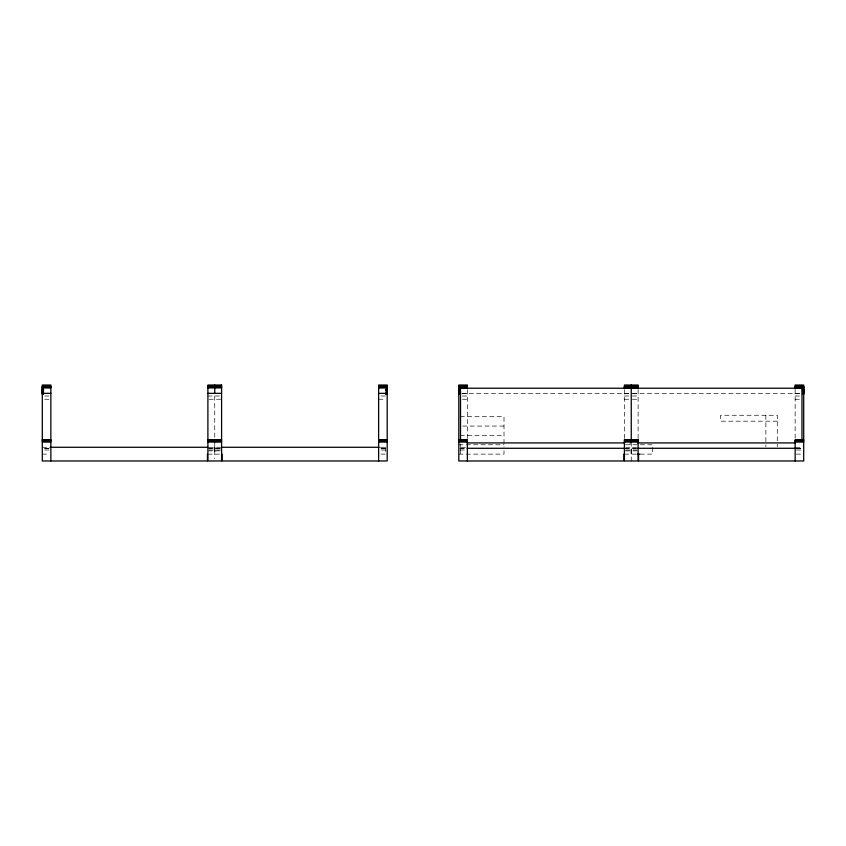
<?xml version="1.0" encoding="UTF-8"?>
<svg xmlns="http://www.w3.org/2000/svg" width="846" height="846" viewBox="0 0 846 846"><rect width="100%" height="100%" fill="white"/><g stroke="black" fill="none" stroke-linecap="round" stroke-linejoin="round"><path stroke-width="0.63" stroke-dasharray="4.23 3.17" d="M462.424 393.348L467.373 393.348M624.411 393.348L628.969 393.348M632.396 393.348L638.106 393.348M795.145 393.348L800.083 393.348M461.831 393.591L628.631 393.591M632.565 393.591L801.987 393.591M44.743 396.002L49.639 396.002M207.894 396.002L220.446 396.002M381.081 396.002L385.966 396.002M462.476 396.002L467.373 396.002M624.411 396.002L628.969 396.002M632.396 396.002L638.106 396.002M795.145 396.002L802.473 396.002M44.743 399.249L49.639 399.249M209.036 399.249L221.589 399.249M378.627 399.249L385.966 399.249M462.476 399.249L467.373 399.249M624.411 399.249L628.969 399.249M632.396 399.249L638.106 399.249M795.145 399.249L802.473 399.249M460.097 416.697L504.005 416.697L504.005 447.196M777.284 421.192L720.676 421.192L720.676 415.259L777.284 415.259L777.284 446.751M462.688 426.056L504.005 426.056M460.097 435.415L504.005 435.415M458.807 444.774L504.005 444.774M625.554 444.763L652.478 444.774L652.478 454.133L639.724 454.133M42.3 447.28L50.348 447.28M209.142 447.28L221.589 447.28M380.457 447.28L387.193 447.28M465.543 447.28L460.298 447.28L460.298 454.133M625.776 447.28L631.031 447.28L631.031 454.133M636.731 447.28L631.486 447.28L631.486 454.133M795.652 447.28L802.22 447.28M44.679 448.285L49.618 448.285M207.894 448.285L220.446 448.285M381.102 448.285L386.051 448.285M459.949 448.285L465.776 448.285M624.411 448.285L636.964 448.285M796.382 448.285L801.987 448.285M44.679 448.539L49.618 448.539M209.036 448.539L220.446 448.539M381.102 448.539L386.051 448.539M459.949 448.539L464.898 448.539M625.554 448.539L636.964 448.539M796.382 448.539L802.558 448.539M44.743 450.009L50.855 450.009M209.036 450.009L220.446 450.009M381.081 450.009L385.966 450.009M460.034 450.009L464.919 450.009M625.554 450.009L636.964 450.009M796.361 450.009L803.7 450.009M207.894 450.886L221.589 450.886M625.554 450.886L638.106 450.886M42.3 454.133L49.681 454.133M207.894 454.133L221.589 454.133M380.986 454.133L385.966 454.133M458.807 454.133L504.005 454.133L504.005 449.448M624.411 454.133L637.165 454.133M796.319 454.133L802.22 454.133M795.145 389.541L795.145 438.45M765.863 415.259L765.863 446.751M638.106 389.847L638.106 438.45M631.253 442.067L631.253 460.975M630.111 441.686L630.111 444.774M624.411 389.847L624.411 438.45M467.373 389.847L467.373 438.45M460.52 444.002L460.52 448.285M385.702 447.28L385.702 454.133M214.969 447.28L214.969 454.133M214.747 396.002L214.747 437.974M214.747 443.177L214.747 458.691M214.514 447.28L214.514 454.133"/><path stroke-width="1.27" d="M50.855 393.348L42.3 393.348L42.3 389.223L42.3 394.321L43.442 394.321L43.442 389.223L42.3 389.223L42.3 387.521L50.855 387.627M458.807 393.348L458.807 387.521L467.373 387.627M459.949 394.321L459.949 389.223L458.818 389.223L458.807 394.321L459.949 394.321L459.949 393.348M387.193 393.348L387.182 389.223L386.051 389.223L386.051 394.321L387.193 394.321L387.193 387.521L378.627 387.627M802.558 394.321L802.558 393.348L803.7 393.348L803.7 389.223L802.558 389.223L802.558 394.321L803.7 394.321L803.7 387.521L795.145 387.627M387.161 390.196L386.051 390.196L386.051 389.223M803.668 390.196L802.558 390.196L802.558 389.223M42.3 386.241L50.855 386.241M207.894 386.241L221.589 386.241M378.627 386.241L387.193 386.241M458.807 386.241L467.373 386.241M624.411 386.241L638.106 386.241M795.145 386.241L803.7 386.241M42.3 386.728L50.855 386.728M207.894 386.728L221.589 386.728M378.627 386.728L387.193 386.728M458.807 386.728L467.373 386.728M624.411 386.728L638.106 386.728M795.145 386.728L803.7 386.728M42.3 387.108L50.855 387.108M207.894 387.108L221.589 387.108M378.627 387.108L387.193 387.108M458.807 387.108L467.373 387.108M624.411 387.108L638.106 387.108M795.145 387.108L803.7 387.108M207.894 387.521L221.589 387.521M624.411 387.627L638.106 387.521M42.3 387.764L50.855 387.764M207.894 387.764L221.589 387.764M378.627 387.764L387.193 387.764M458.807 387.764L467.373 387.764M624.411 387.764L638.106 387.764M795.145 387.764L803.7 387.764M207.894 393.348L221.589 393.348M378.627 393.348L386.051 393.348L386.051 394.321M42.3 439.624L50.855 439.624M207.894 439.624L221.589 439.624M378.627 439.624L387.193 439.624M458.807 439.624L467.373 439.624L467.373 460.975M803.7 439.624L795.145 439.624L795.145 460.975M42.3 440.597L50.855 440.597M207.894 440.597L221.589 440.597M378.627 440.597L387.193 440.597M458.807 440.597L467.373 440.597M624.411 440.597L638.106 440.597M795.145 440.597L803.7 440.597M42.3 441.083L50.855 441.083M207.894 441.083L221.589 441.083M378.627 441.083L387.193 441.083M458.807 441.083L467.373 441.083M624.411 441.083L638.106 441.083M795.145 441.083L803.7 441.083M42.3 442.067L50.855 442.067M207.894 442.067L221.589 442.067M378.627 442.067L387.193 442.067M458.807 442.067L467.373 442.067M624.411 442.067L638.106 442.067M795.145 442.067L803.7 442.067M467.087 442.923L624.686 442.923M637.821 442.923L795.42 442.923M50.348 447.28L207.947 447.28M221.536 447.28L379.145 447.28M467.087 448.285L624.686 448.285M637.821 448.285L795.42 448.285M637.165 454.133L639.724 454.133M458.839 390.196L459.949 390.196M42.332 390.196L43.442 390.196L43.442 389.223M801.987 440.47L801.987 388.229L460.52 388.229L460.52 440.47M795.145 388.684L795.145 385.025L803.7 385.025L803.7 460.975L638.561 460.975L638.561 454.133M638.106 388.684L638.106 385.025L624.411 385.025L624.411 388.684M631.253 385.025L631.253 387.764M631.253 388.229L631.253 442.067M623.946 454.133L623.946 460.975L458.807 460.975L458.807 385.025L467.373 385.025L467.373 388.684M378.627 460.975L378.627 385.025L387.193 385.025L387.193 460.975L222.054 460.975L222.054 454.133M214.747 385.025L214.747 393.348M214.747 439.624L214.747 442.067M207.439 454.133L207.439 460.975L42.3 460.975L42.3 385.025L50.855 385.025L50.855 460.975M43.442 393.348L43.442 394.321M221.589 385.025L207.894 385.025L207.894 460.975L221.589 460.975L221.589 385.025M638.106 439.624L624.411 439.624L624.411 460.975L638.106 460.975L638.106 439.624"/></g></svg>
